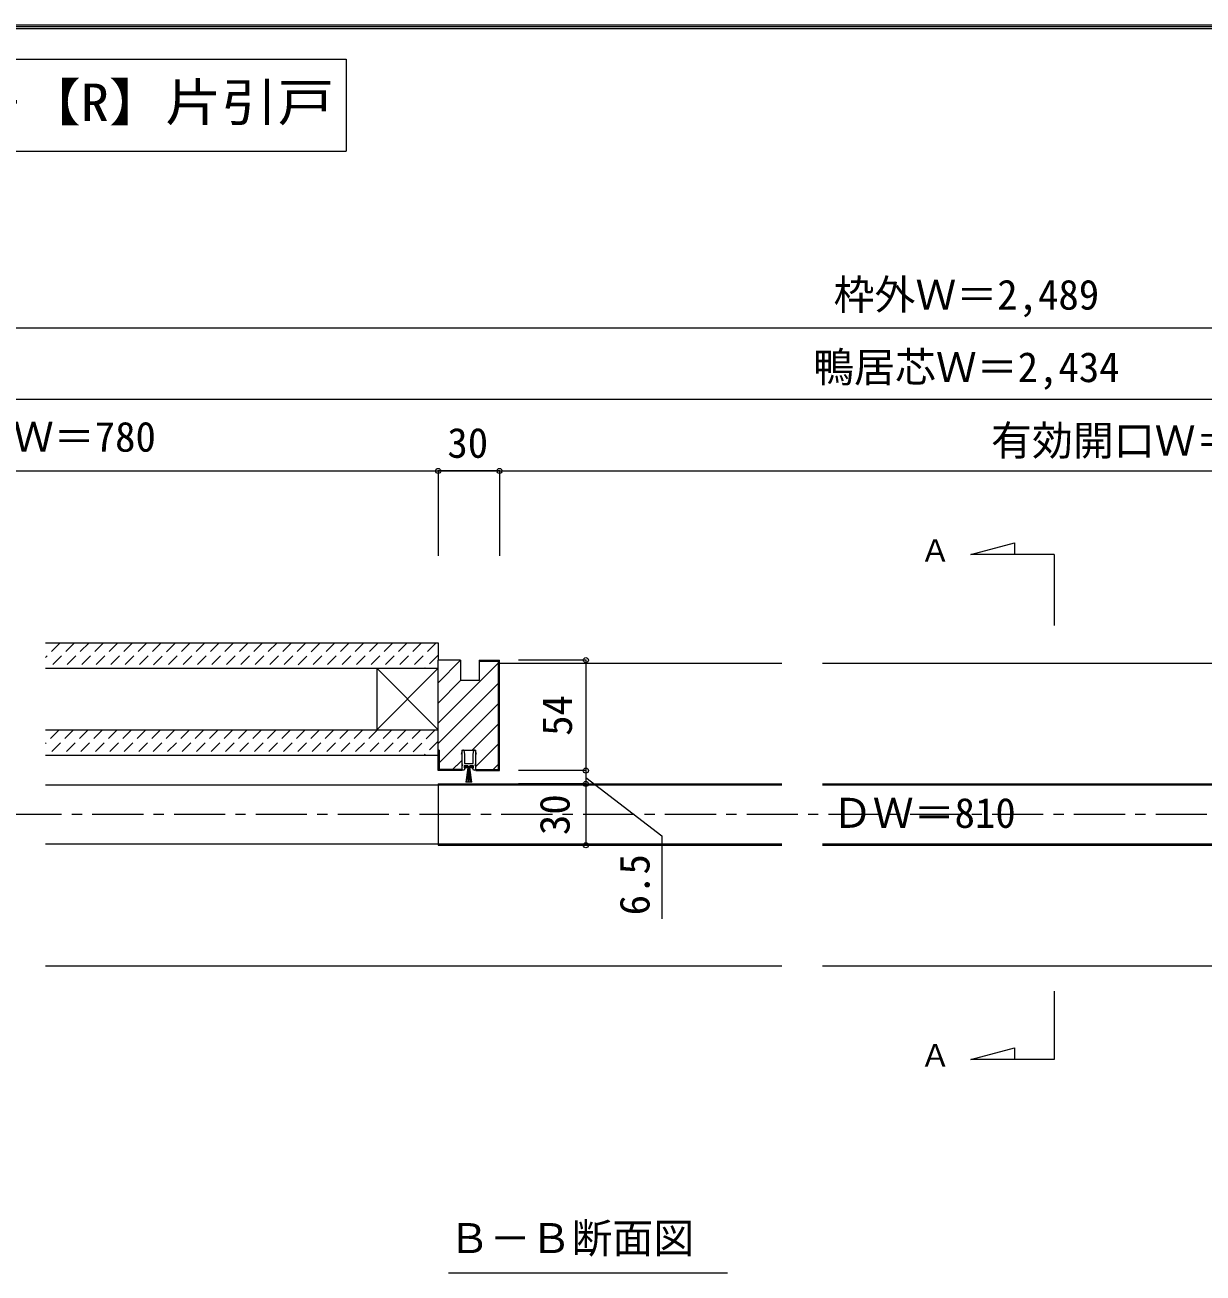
# Model space of a CAD drawing. Units: millimetres, scale not verified. Extents: x -957 to 993, y -689 to 708.
# Drawn here: x -281 to 295, y 98 to 708 of the extents above; entities that cross this region are included whole.
import ezdxf
from ezdxf.enums import TextEntityAlignment as Align

# ---------------------------------------------------------------- set-up
doc = ezdxf.new("R2010")
doc.units = ezdxf.units.MM
doc.header["$LTSCALE"] = 5
doc.header["$PDMODE"] = 32
doc.header["$PDSIZE"] = 2.5
doc.linetypes.add('CHAIN1', pattern=[8, 5, -1, 1, -1])
doc.linetypes.add('DASHED1', pattern=[1.8, 1.2, -0.6])
for name, color, linetype, lineweight in [('0-A_文字', 7, 'Continuous', 9), ('0-B_寸法', 7, 'Continuous', 9), ('F-1_枠', 6, 'Continuous', 9), ('F-B_ﾊﾂﾁ', 7, 'Continuous', 9)]:
    doc.layers.add(name, color=color, linetype=linetype, lineweight=lineweight)
doc.layers.add('F-0_補助線', color=7, linetype='Continuous')
doc.styles.add('ＭＳ ゴシック', font='')
doc.styles.get('ＭＳ ゴシック').set_extended_font_data('MS Gothic')

# ---------------------------------------------------------------- blocks, each defined once
blk = doc.blocks.new('4')
at = {"layer": '0-A_文字'}
for p, q in [((-7.5, 43.83), (7.5, 43.83)), ((-7.5, 43.83), (-2.5, 8.83)), ((-3.75, 43.83), (-1.25, 8.83)), ((0, 43.83), (0, 8.83)), ((3.75, 43.83), (1.25, 8.83)), ((2.5, 8.83), (7.5, 43.83)), ((-16.5, 3.83), (-16.5, 12.33)), ((-11, 5.33), (-11, 8.83)), ((-11, 8.83), (11, 8.83)), ((16.5, 12.33), (16.5, 3.83))]:
    blk.add_line(p, q, dxfattribs=at)
for points in [[(-15, 13.83), (-11.5, 13.83), (-9, 8.83), (-11.5, 8.83), (-11.5, 3.83), (-2.5, 3.83)], [(-11, 5.33), (11, 5.33), (11, 8.83)], [(2.5, 3.83), (11.5, 3.83), (11.5, 8.83), (9, 8.83), (11.5, 13.83), (15, 13.83)], [(-15.44, -33.59), (-18, -24.67), (-16.5, -24.67), (-16.5, -1.17)], [(0, -2.17), (-10.5, -2.17), (-10.5, -24.67), (-12.54, -33.51)], [(12.54, -33.51), (10.5, -24.67), (10.5, -2.17), (0, -2.17)], [(16.5, -1.17), (16.5, -24.67), (18, -24.67), (15.44, -33.59)]]:
    blk.add_lwpolyline(points, dxfattribs=at)
for centre, radius, start, end in [((-15, 12.33), 1.5, 90, 180), ((-17.83, 1.33), 2.83, 0, 61.92751), ((-17.83, 1.33), 2.83, 298.07249, 0), ((0, 2.49), 2.83, 90, 151.92751), ((0, 2.49), 2.83, 28.07249, 90), ((15, 12.33), 1.5, 0, 90), ((17.83, 1.33), 2.83, 118.07249, 180), ((17.83, 1.33), 2.83, 180, 241.92751), ((-14, -33.17), 1.5, 196.01316, 347.0113), ((14, -33.17), 1.5, 192.9887, 343.98684)]:
    blk.add_arc(centre, radius, start, end, dxfattribs=at)

msp = doc.modelspace()

# ---------------------------------------------------------------- linework, layer by layer
at = {"layer": '0-B_寸法', "color": 4}
for p, q in [((-488.859, 489.617), (-78.859, 489.617)), ((-458.859, 489.617), (715.141, 489.617)), ((-48.859, 489.617), (-78.859, 489.617)), ((-78.859, 489.617), (-78.859, 448.145)), ((-48.859, 489.617), (-48.859, 448.145))]:
    msp.add_line(p, q, dxfattribs=at)
at = {"layer": '0-B_寸法'}
for p, q in [((222.335, 448.762), (222.335, 414.14)), ((-270.886, 405.626), (-78.859, 405.626)), ((-78.859, 405.626), (-78.859, 397.126)), ((-78.859, 343.126), (-78.859, 397.126)), ((-67.859, 397.126), (-78.859, 397.126)), ((-67.859, 397.046), (-78.859, 386.046)), ((-67.859, 397.126), (-67.859, 387.126)), ((-58.859, 397.126), (-48.859, 397.126)), ((-58.859, 396.626), (-49.359, 396.626)), ((-49.359, 343.626), (-49.359, 396.626)), ((-48.859, 343.126), (-48.859, 397.126)), ((-6.624, 397.126), (-39.632, 397.126)), ((-6.624, 397.126), (-39.632, 397.126)), ((-6.624, 397.126), (-6.624, 343.126)), ((-270.886, 393.126), (-78.859, 393.126)), ((-108.859, 393.126), (-108.859, 363.126)), ((-108.859, 393.126), (-78.859, 363.126)), ((-78.859, 393.126), (-108.859, 363.126)), ((-49.359, 395.747), (-78.859, 366.247)), ((-48.859, 395.626), (89.114, 395.626)), ((109.114, 395.626), (469.114, 395.626)), ((-67.859, 387.146), (-78.859, 376.146)), ((-49.359, 385.847), (-78.859, 356.347)), ((-49.359, 375.948), (-78.359, 346.948)), ((-49.359, 366.048), (-62.282, 353.126)), ((-270.886, 363.126), (-78.859, 363.126)), ((-78.859, 350.626), (-78.859, 363.126)), ((-49.359, 356.149), (-60.409, 345.099)), ((-270.886, 350.626), (-78.859, 350.626)), ((-78.359, 353.126), (-78.859, 353.126)), ((-78.359, 353.126), (-78.359, 343.626)), ((-67.309, 348.098), (-69.782, 345.626)), ((-67.309, 353.126), (-67.309, 343.126)), ((-67.309, 353.126), (-60.409, 353.126)), ((-60.409, 343.126), (-60.409, 353.126)), ((-67.309, 343.126), (-78.859, 343.126)), ((-67.309, 343.626), (-78.359, 343.626)), ((-69.859, 345.548), (-71.782, 343.626)), ((-60.409, 343.626), (-49.359, 343.626)), ((-60.409, 343.126), (-48.859, 343.126)), ((-49.359, 346.249), (-51.983, 343.626)), ((-6.624, 343.126), (-39.632, 343.126)), ((-6.624, 343.126), (-6.624, 336.626)), ((89.114, 336.026), (-270.886, 336.026)), ((-78.859, 336.626), (-78.859, 306.626)), ((-78.859, 336.626), (89.114, 336.626)), ((-6.624, 336.626), (-39.632, 336.626)), ((-6.624, 336.626), (-6.624, 306.626)), ((109.114, 336.626), (331.141, 336.626)), ((469.114, 336.026), (109.114, 336.026)), ((89.114, 307.226), (-270.886, 307.226)), ((-78.859, 306.626), (89.114, 306.626)), ((-6.624, 306.626), (-39.632, 306.626)), ((469.114, 307.226), (109.114, 307.226)), ((109.114, 306.626), (331.141, 306.626)), ((-270.886, 247.626), (89.114, 247.626)), ((109.114, 247.626), (469.114, 247.626)), ((222.335, 235.358), (222.335, 201.982)), ((62.609, 97.544), (-73.818, 97.544))]:
    msp.add_line(p, q, dxfattribs=at)
at = {"layer": '0-B_寸法', "linetype": 'DASHED1'}
for p, q in [((-263.712, 405.626), (-270.886, 398.451)), ((-256.641, 405.626), (-269.141, 393.126)), ((-249.569, 405.626), (-262.069, 393.126)), ((-242.498, 405.626), (-254.998, 393.126)), ((-235.427, 405.626), (-247.927, 393.126)), ((-228.356, 405.626), (-240.856, 393.126)), ((-221.285, 405.626), (-233.785, 393.126)), ((-214.214, 405.626), (-226.714, 393.126)), ((-207.361, 405.408), (-219.643, 393.126)), ((-200.072, 405.626), (-212.572, 393.126)), ((-193.001, 405.626), (-205.501, 393.126)), ((-185.93, 405.626), (-198.43, 393.126)), ((-178.859, 405.626), (-191.359, 393.126)), ((-171.788, 405.626), (-184.288, 393.126)), ((-164.717, 405.626), (-177.217, 393.126)), ((-157.646, 405.626), (-170.146, 393.126)), ((-150.574, 405.626), (-163.074, 393.126)), ((-143.503, 405.626), (-156.003, 393.126)), ((-136.65, 405.408), (-148.932, 393.126)), ((-129.361, 405.626), (-141.861, 393.126)), ((-122.29, 405.626), (-134.79, 393.126)), ((-115.219, 405.626), (-127.719, 393.126)), ((-108.148, 405.626), (-120.648, 393.126)), ((-101.077, 405.626), (-113.577, 393.126)), ((-94.006, 405.626), (-106.506, 393.126)), ((-86.935, 405.626), (-99.435, 393.126)), ((-79.864, 405.626), (-92.364, 393.126)), ((-78.859, 399.559), (-85.293, 393.126)), ((-264.141, 363.126), (-270.886, 356.38)), ((-257.069, 363.126), (-269.569, 350.626)), ((-249.998, 363.126), (-262.498, 350.626)), ((-242.927, 363.126), (-255.427, 350.626)), ((-235.856, 363.126), (-248.356, 350.626)), ((-228.785, 363.126), (-241.285, 350.626)), ((-221.714, 363.126), (-234.214, 350.626)), ((-214.643, 363.126), (-227.143, 350.626)), ((-207.572, 363.126), (-220.072, 350.626)), ((-200.501, 363.126), (-213.001, 350.626)), ((-193.43, 363.126), (-205.93, 350.626)), ((-186.359, 363.126), (-198.859, 350.626)), ((-179.288, 363.126), (-191.788, 350.626)), ((-172.217, 363.126), (-184.717, 350.626)), ((-165.146, 363.126), (-177.646, 350.626)), ((-158.074, 363.126), (-170.574, 350.626)), ((-151.003, 363.126), (-163.503, 350.626)), ((-143.932, 363.126), (-156.432, 350.626)), ((-136.861, 363.126), (-149.361, 350.626)), ((-129.79, 363.126), (-142.29, 350.626)), ((-122.719, 363.126), (-135.219, 350.626)), ((-115.648, 363.126), (-128.148, 350.626)), ((-108.577, 363.126), (-121.077, 350.626)), ((-101.506, 363.126), (-114.006, 350.626)), ((-94.435, 363.126), (-106.935, 350.626)), ((-87.364, 363.126), (-99.864, 350.626)), ((-80.511, 362.908), (-92.793, 350.626)), ((-78.859, 357.488), (-85.722, 350.626))]:
    msp.add_line(p, q, dxfattribs=at)
at = {"layer": '0-B_寸法', "linetype": 'CHAIN1'}
msp.add_line((777.018, 321.626), (-548.859, 321.626), dxfattribs=at)
at = {"layer": '0-B_寸法', "color": 4}
for points in [[(-488.859, 559.617), (770.141, 559.617), (770.141, 448.145)], [(-488.859, 524.617), (715.141, 524.617), (770.141, 524.617)]]:
    msp.add_lwpolyline(points, dxfattribs=at)
at = {"layer": '0-B_寸法'}
for points in [[(222.335, 448.762), (181.597, 448.762), (202.933, 454.479), (202.933, 448.762)], [(-58.859, 397.126), (-58.859, 387.126), (-67.859, 387.126)], [(-6.624, 339.797), (30.444, 311.211), (30.444, 270.732)], [(222.335, 201.982), (181.597, 201.982), (202.933, 207.699), (202.933, 201.982)]]:
    msp.add_lwpolyline(points, dxfattribs=at)
for p in [(-78.859, 489.617), (-48.859, 489.617), (-6.624, 397.126), (-6.624, 343.126), (-6.624, 336.626), (-6.624, 306.626)]:
    msp.add_point(p, dxfattribs=at)
at = {"layer": 'F-1_枠'}
for p, q in [((-957.218, 707.602), (992.782, 707.602)), ((-957.218, 706.769), (992.782, 706.769)), ((-957.218, 705.935), (992.782, 705.935))]:
    msp.add_line(p, q, dxfattribs=at)
at = {"layer": 'F-B_ﾊﾂﾁ'}
msp.add_line((-936.448, 645.897), (-123.751, 645.897), dxfattribs=at)
msp.add_lwpolyline([(-936.448, 690.897), (-123.751, 690.897), (-123.751, 645.897)], dxfattribs=at)

# ---------------------------------------------------------------- block references
at = {"layer": '0-B_寸法', "xscale": 0.2, "yscale": 0.2, "rotation": 180}
msp.add_blockref('4', (-63.859, 346.191), dxfattribs=at)

# ---------------------------------------------------------------- texts
at = {"layer": '0-B_寸法', "style": 'ＭＳ ゴシック'}
for s, height, p in [('30', 14.66, (-74.349, 491.619)), ('Ａ', 11, (156.728, 441.912)), ('ＤＷ＝810', 14.66, (113.666, 310.748)), ('Ａ', 11, (156.728, 195.132)), ('Ｂ－Ｂ断面図', 14.66, (-73.625, 102.868))]:
    msp.add_text(s, height=height, dxfattribs=at).set_placement(p, align=Align.BOTTOM_LEFT)
for s, p in [('54', (-9.021, 360.126)), ('30', (-10.17, 311.626)), ('6.5', (28.915, 272.381))]:
    msp.add_text(s, height=14.66, rotation=90, dxfattribs=at).set_placement(p, align=Align.BOTTOM_LEFT)
at = {"layer": 'F-0_補助線', "style": 'ＭＳ ゴシック'}
for s, p in [('枠外Ｗ＝2,489', (114.525, 564.06)), ('鴨居芯Ｗ＝2,434', (104.525, 528.635)), ('小壁Ｗ＝780', (-326.761, 494.628)), ('有効開口Ｗ＝1,594', (191.515, 492.757))]:
    msp.add_text(s, height=14.66, dxfattribs=at).set_placement(p, align=Align.BOTTOM_LEFT)
at = {"layer": 'F-B_ﾊﾂﾁ', "style": 'ＭＳ ゴシック', "width": 1.1}
msp.add_text('Ｌ字開口\u3000レールタイプ\u3000調整枠【L】２枚引込戸＋【R】片引戸', height=18.33, dxfattribs=at).set_placement((-927.321, 655.158), align=Align.BOTTOM_LEFT)

doc.saveas('drawing.dxf')
